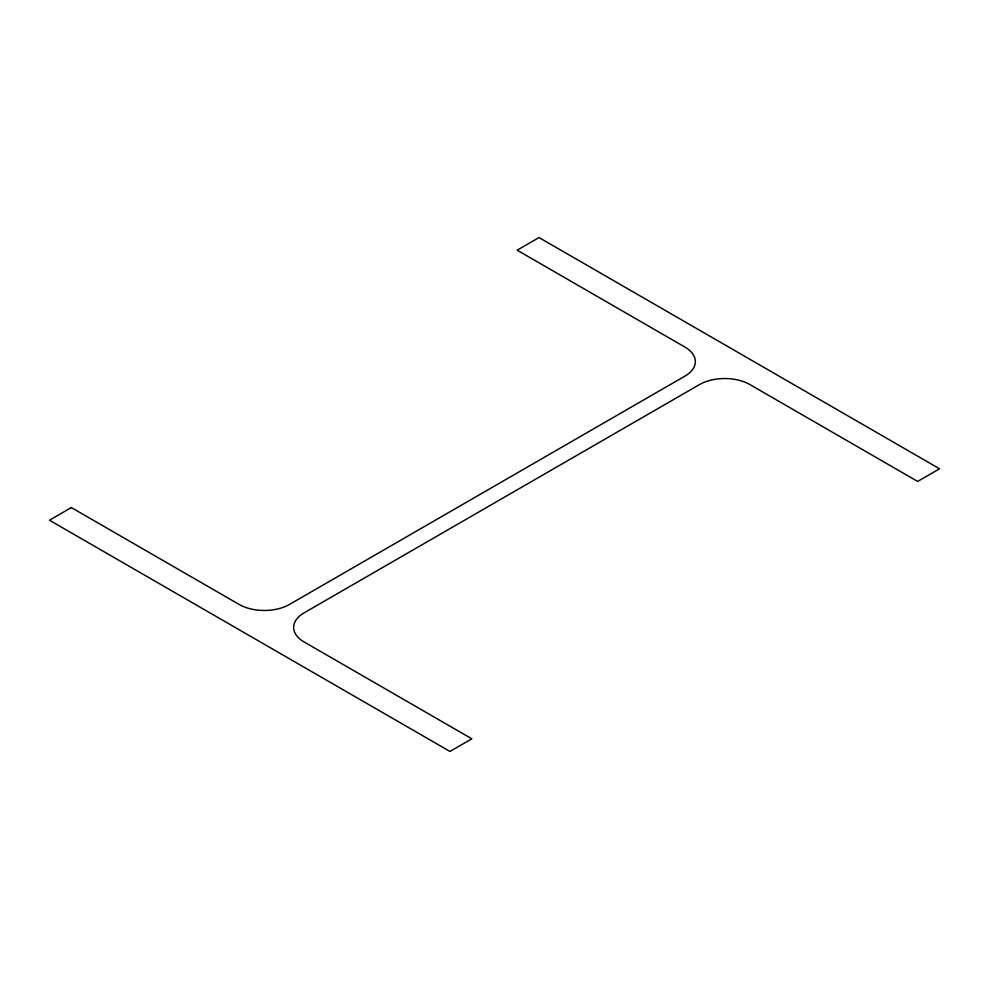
<?xml version="1.0" encoding="UTF-8"?>
<svg xmlns="http://www.w3.org/2000/svg" width="989" height="989" viewBox="0 0 989 989"><rect width="100%" height="100%" fill="white"/><g stroke="black" fill="none" stroke-linecap="round" stroke-linejoin="round"><path stroke-width="1.48" d="M71.332 507.567L49.45 520.214L449.97 751.442L471.852 738.808L304.056 641.923A35.579 20.546 0 0 1 304.056 612.883L699.544 384.548A35.579 20.546 0 0 1 749.86 384.548L917.668 481.433L939.55 468.786L539.03 237.558L517.148 250.192L684.944 347.077A35.579 20.546 0 0 1 684.944 376.117L289.456 604.452A35.579 20.546 0 0 1 239.14 604.452L71.332 507.567"/></g></svg>
